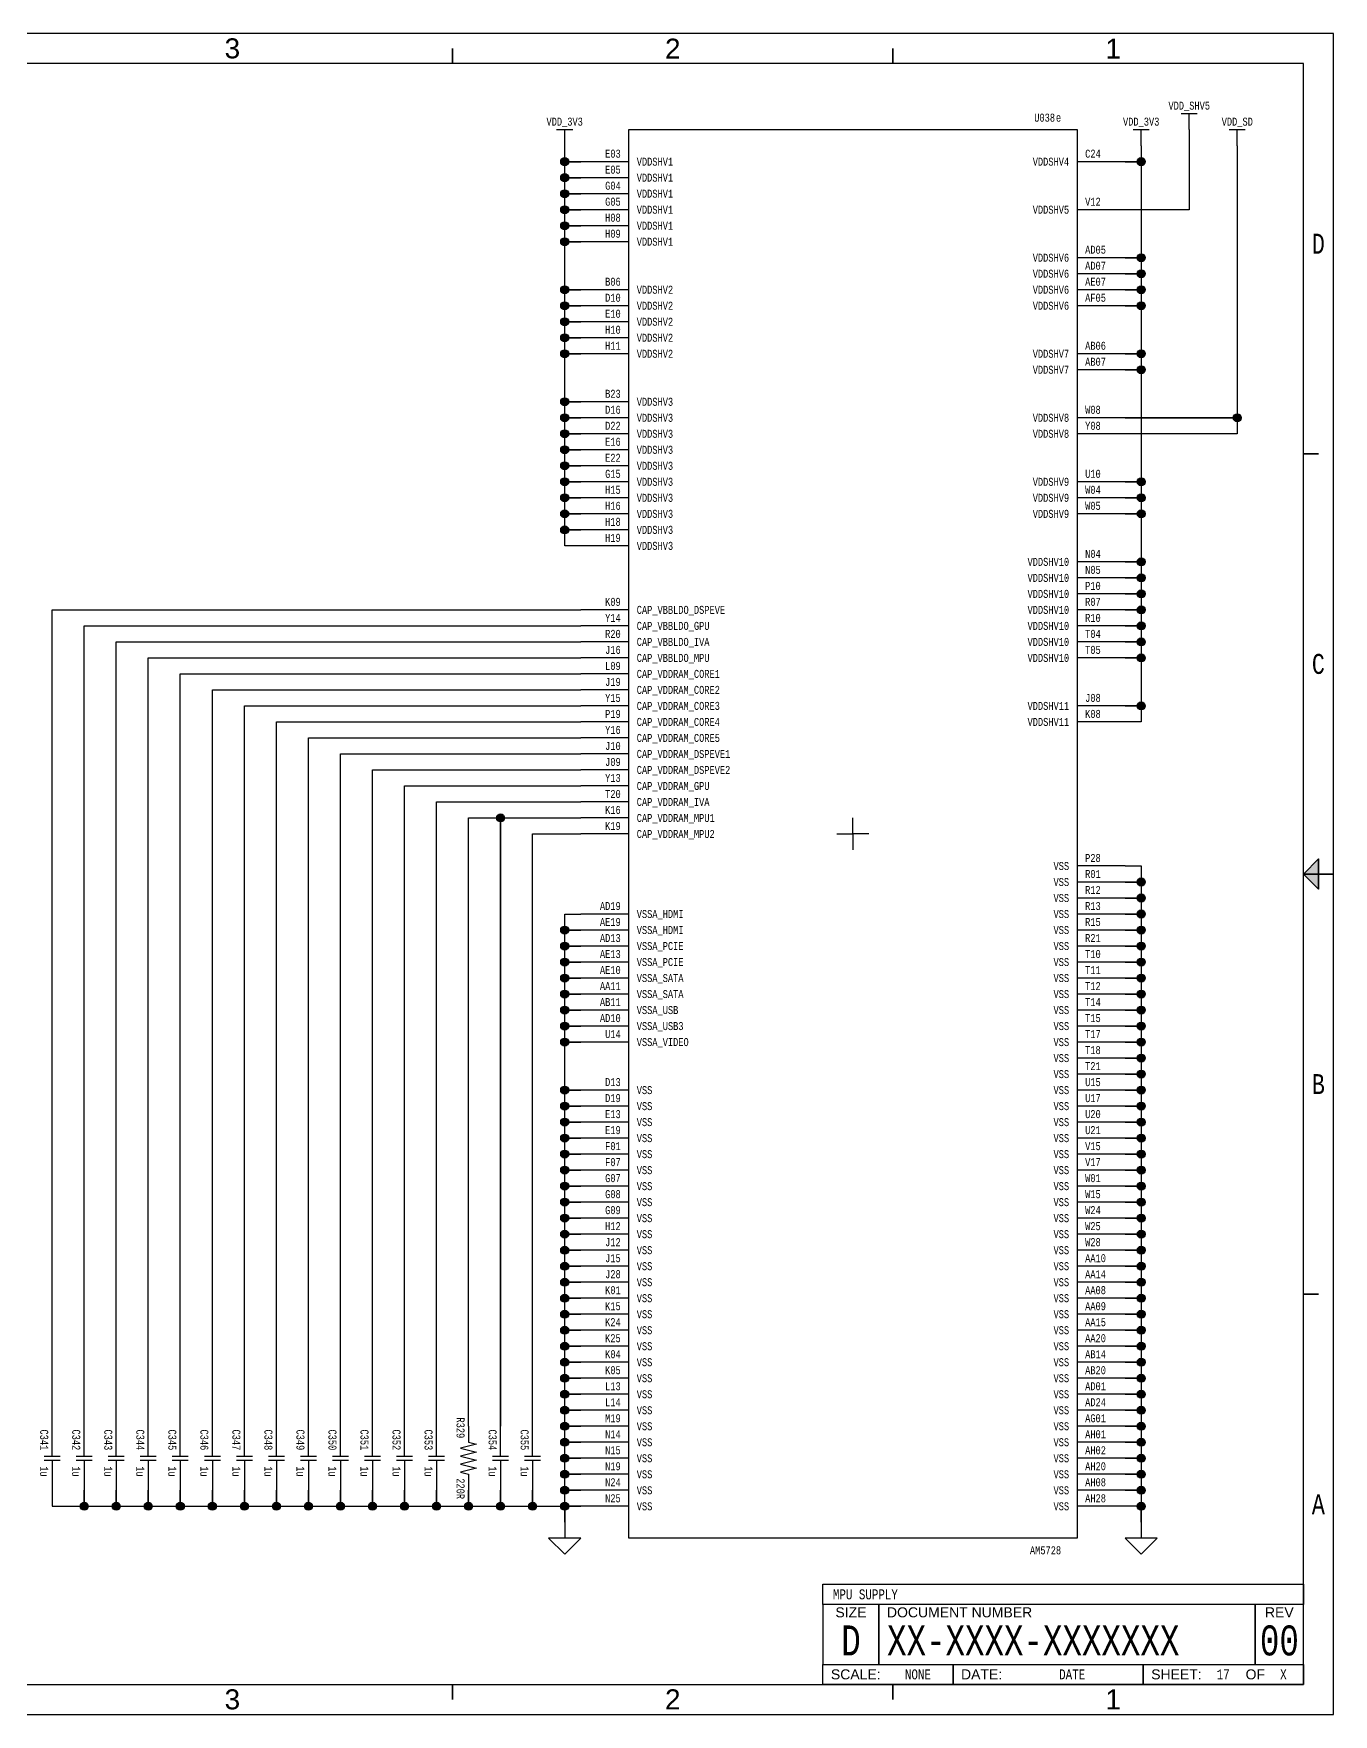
# Paper-space layout '17' of a CAD drawing. Header units: inches. Extents: x 0.2 to 16.8, y 0.2 to 10.8.
# Drawn here: x 8.63 to 16.75, y 0.25 to 10.75 of the extents above; entities that cross this region are included whole.
import ezdxf
from ezdxf.enums import TextEntityAlignment as Align

# ---------------------------------------------------------------- set-up
doc = ezdxf.new("R2010")
doc.units = ezdxf.units.IN
doc.header["$MEASUREMENT"] = 0
for name, color, linetype in [('BORDER', 13, 'Continuous'), ('COMPONENT', 14, 'Continuous'), ('SIGNAL', 84, 'Continuous'), ('TEXT', 252, 'Continuous')]:
    doc.layers.add(name, color=color, linetype=linetype)
doc.styles.add('Monotxt_75', font='monotxt.shx', dxfattribs={"width": 0.75})
doc.styles.get("Standard").update_dxf_attribs({"font": 'arial.ttf'})

# ---------------------------------------------------------------- blocks, each defined once
blk = doc.blocks.new('ANSI B Frame')
at = {"layer": 'BORDER', "lineweight": 35}
h = blk.add_hatch(color=256, dxfattribs=at)
h.dxf.hatch_style = 1
h.paths.add_polyline_path([(16.65625, 5.59375), (16.65625, 5.5), (16.5625, 5.5)])
h.paths.add_polyline_path([(16.5625, 5.5), (16.65625, 5.5), (16.65625, 5.40625)])
at = {"layer": 'BORDER'}
for points in [[(0.25, 0.25), (16.75, 0.25), (16.75, 10.75), (0.25, 10.75)], [(0.4375, 0.4375), (16.5625, 0.4375), (16.5625, 10.5625), (0.4375, 10.5625)], [(13.5625, 1.0625), (16.5625, 1.0625), (16.5625, 0.9375), (13.5625, 0.9375)], [(13.5625, 0.9375), (13.5625, 0.5625), (13.9125, 0.5625), (13.9125, 0.9375), (13.9125, 0.5625), (16.2625, 0.5625), (16.2625, 0.9375), (16.2625, 0.5625), (16.5625, 0.5625), (16.5625, 0.9375)], [(16.5625, 0.4375), (15.5625, 0.4375), (15.5625, 0.5625), (15.5625, 0.4375), (14.375, 0.4375), (14.375, 0.5625), (14.375, 0.4375), (13.5625, 0.4375), (13.5625, 0.5625), (16.5625, 0.5625)]]:
    blk.add_lwpolyline(points, close=True, dxfattribs=at)
at = {"layer": 'BORDER', "lineweight": 35}
for points in [[(11.25, 10.65625), (11.25, 10.5625)], [(14, 10.65625), (14, 10.5625)], [(16.65625, 8.125), (16.5625, 8.125)], [(16.5625, 5.5), (16.75, 5.5)], [(16.65625, 2.875), (16.5625, 2.875)], [(11.25, 0.34375), (11.25, 0.4375)], [(14, 0.34375), (14, 0.4375)]]:
    blk.add_lwpolyline(points, dxfattribs=at)
blk.add_lwpolyline([(16.5625, 5.5), (16.65625, 5.59375), (16.65625, 5.40625)], close=True, dxfattribs=at)
at = {"layer": 'BORDER', "style": 'Monotxt_75', "width": 0.75}
for s, p in [('D', (16.65625, 9.4375)), ('C', (16.65625, 6.8125)), ('B', (16.65625, 4.1875)), ('A', (16.65625, 1.5625))]:
    blk.add_text(s, height=0.125, dxfattribs=at).set_placement(p, align=Align.MIDDLE_CENTER)
at = {"layer": 'BORDER'}
for s, p in [('SIZE', (13.7375, 0.8875)), ('REV', (16.4125, 0.8875)), ('OF', (16.2625, 0.5))]:
    blk.add_text(s, height=0.0625, dxfattribs=at).set_placement(p, align=Align.MIDDLE_CENTER)
for s, p in [('DOCUMENT NUMBER', (13.9625, 0.8875)), ('SCALE:', (13.6125, 0.5)), ('DATE:', (14.425, 0.5)), ('SHEET:', (15.6125, 0.5))]:
    blk.add_text(s, height=0.0625, dxfattribs=at).set_placement(p, align=Align.MIDDLE_LEFT)
at = {"layer": 'BORDER', "flags": 8}
for tag, p in [('ZN6', (1.625, 10.65787)), ('ZN5', (4.375, 10.66009)), ('ZN4', (7.125, 10.65625)), ('ZN3', (9.875, 10.65796)), ('ZN2', (12.625, 10.65574)), ('ZN1', (15.375, 10.65574)), ('ZN6', (1.625, 0.34375)), ('ZN5', (4.375, 0.34375)), ('ZN4', (7.125, 0.34375)), ('ZN3', (9.875, 0.34375)), ('ZN2', (12.625, 0.34375)), ('ZN1', (15.375, 0.34375))]:
    blk.add_attdef(tag, text='', height=0.125, dxfattribs=at).set_placement(p, align=Align.MIDDLE_CENTER)
at = {"layer": 'TEXT', "style": 'Monotxt_75', "width": 0.75, "flags": 8}
for tag, height, p in [('DESRP', 0.0625, (13.625, 1)), ('DWG_NO', 0.1875, (13.9625, 0.7125))]:
    blk.add_attdef(tag, text='', height=height, dxfattribs=at).set_placement(p, align=Align.MIDDLE_LEFT)
for tag, height, p in [('SHTSZ', 0.1875, (13.7375, 0.7125)), ('REV', 0.1875, (16.4125, 0.7125)), ('SCALE', 0.0625, (14.15625, 0.5)), ('REVDATE', 0.0625, (15.11875, 0.5)), ('CURRSHT', 0.0625, (16.0625, 0.5)), ('LASTSHT', 0.0625, (16.4375, 0.5))]:
    blk.add_attdef(tag, text='', height=height, dxfattribs=at).set_placement(p, align=Align.MIDDLE_CENTER)
blk = doc.blocks.new('AM5728_E')
blk.add_lwpolyline([(-1.4, 4.4), (1.4, 4.4), (1.4, -4.4), (-1.4, -4.4)], close=True)
for points in [[(1.7, 4.2), (1.4, 4.2)], [(-1.4, 4.2), (-1.7, 4.2)], [(-1.4, 4.1), (-1.7, 4.1)], [(-1.4, 4), (-1.7, 4)], [(-1.4, 3.9), (-1.7, 3.9)], [(1.7, 3.9), (1.4, 3.9)], [(-1.4, 3.8), (-1.7, 3.8)], [(-1.4, 3.7), (-1.7, 3.7)], [(1.7, 3.6), (1.4, 3.6)], [(1.7, 3.5), (1.4, 3.5)], [(-1.4, 3.4), (-1.7, 3.4)], [(1.7, 3.4), (1.4, 3.4)], [(-1.4, 3.3), (-1.7, 3.3)], [(1.7, 3.3), (1.4, 3.3)], [(-1.4, 3.2), (-1.7, 3.2)], [(-1.4, 3.1), (-1.7, 3.1)], [(-1.4, 3), (-1.7, 3)], [(1.7, 3), (1.4, 3)], [(1.7, 2.9), (1.4, 2.9)], [(-1.4, 2.7), (-1.7, 2.7)], [(-1.4, 2.6), (-1.7, 2.6)], [(1.7, 2.6), (1.4, 2.6)], [(-1.4, 2.5), (-1.7, 2.5)], [(1.7, 2.5), (1.4, 2.5)], [(-1.4, 2.4), (-1.7, 2.4)], [(-1.4, 2.3), (-1.7, 2.3)], [(-1.4, 2.2), (-1.7, 2.2)], [(-1.4, 2.1), (-1.7, 2.1)], [(1.7, 2.2), (1.4, 2.2)], [(1.7, 2.1), (1.4, 2.1)], [(-1.4, 2), (-1.7, 2)], [(1.7, 2), (1.4, 2)], [(-1.4, 1.9), (-1.7, 1.9)], [(-1.4, 1.8), (-1.7, 1.8)], [(1.7, 1.7), (1.4, 1.7)], [(1.7, 1.6), (1.4, 1.6)], [(1.7, 1.5), (1.4, 1.5)], [(-1.4, 1.4), (-1.7, 1.4)], [(1.7, 1.4), (1.4, 1.4)], [(-1.4, 1.3), (-1.7, 1.3)], [(1.7, 1.3), (1.4, 1.3)], [(-1.4, 1.2), (-1.7, 1.2)], [(1.7, 1.2), (1.4, 1.2)], [(-1.4, 1.1), (-1.7, 1.1)], [(1.7, 1.1), (1.4, 1.1)], [(-1.4, 1), (-1.7, 1)], [(-1.4, 0.9), (-1.7, 0.9)], [(-1.4, 0.8), (-1.7, 0.8)], [(1.7, 0.8), (1.4, 0.8)], [(-1.4, 0.7), (-1.7, 0.7)], [(1.7, 0.7), (1.4, 0.7)], [(-1.4, 0.6), (-1.7, 0.6)], [(-1.4, 0.5), (-1.7, 0.5)], [(-1.4, 0.4), (-1.7, 0.4)], [(-1.4, 0.3), (-1.7, 0.3)], [(-1.4, 0.2), (-1.7, 0.2)], [(-1.4, 0.1), (-1.7, 0.1)], [(-1.4, 0), (-1.7, 0)], [(1.7, -0.2), (1.4, -0.2)], [(1.7, -0.3), (1.4, -0.3)], [(1.7, -0.4), (1.4, -0.4)], [(-1.4, -0.5), (-1.7, -0.5)], [(1.7, -0.5), (1.4, -0.5)], [(-1.4, -0.6), (-1.7, -0.6)], [(1.7, -0.6), (1.4, -0.6)], [(-1.4, -0.7), (-1.7, -0.7)], [(1.7, -0.7), (1.4, -0.7)], [(-1.4, -0.8), (-1.7, -0.8)], [(1.7, -0.8), (1.4, -0.8)], [(-1.4, -0.9), (-1.7, -0.9)], [(1.7, -0.9), (1.4, -0.9)], [(-1.4, -1), (-1.7, -1)], [(1.7, -1), (1.4, -1)], [(-1.4, -1.1), (-1.7, -1.1)], [(1.7, -1.1), (1.4, -1.1)], [(-1.4, -1.2), (-1.7, -1.2)], [(1.7, -1.2), (1.4, -1.2)], [(-1.4, -1.3), (-1.7, -1.3)], [(1.7, -1.3), (1.4, -1.3)], [(1.7, -1.4), (1.4, -1.4)], [(1.7, -1.5), (1.4, -1.5)], [(-1.4, -1.6), (-1.7, -1.6)], [(1.7, -1.6), (1.4, -1.6)], [(-1.4, -1.7), (-1.7, -1.7)], [(1.7, -1.7), (1.4, -1.7)], [(-1.4, -1.8), (-1.7, -1.8)], [(1.7, -1.8), (1.4, -1.8)], [(-1.4, -1.9), (-1.7, -1.9)], [(1.7, -1.9), (1.4, -1.9)], [(-1.4, -2), (-1.7, -2)], [(-1.4, -2.1), (-1.7, -2.1)], [(1.7, -2), (1.4, -2)], [(-1.4, -2.2), (-1.7, -2.2)], [(1.7, -2.1), (1.4, -2.1)], [(1.7, -2.2), (1.4, -2.2)], [(-1.4, -2.3), (-1.7, -2.3)], [(1.7, -2.3), (1.4, -2.3)], [(-1.4, -2.4), (-1.7, -2.4)], [(1.7, -2.4), (1.4, -2.4)], [(-1.4, -2.5), (-1.7, -2.5)], [(1.7, -2.5), (1.4, -2.5)], [(-1.4, -2.6), (-1.7, -2.6)], [(1.7, -2.6), (1.4, -2.6)], [(-1.4, -2.7), (-1.7, -2.7)], [(1.7, -2.7), (1.4, -2.7)], [(-1.4, -2.8), (-1.7, -2.8)], [(1.7, -2.8), (1.4, -2.8)], [(-1.4, -2.9), (-1.7, -2.9)], [(1.7, -2.9), (1.4, -2.9)], [(-1.4, -3), (-1.7, -3)], [(1.7, -3), (1.4, -3)], [(-1.4, -3.1), (-1.7, -3.1)], [(1.7, -3.1), (1.4, -3.1)], [(-1.4, -3.2), (-1.7, -3.2)], [(1.7, -3.2), (1.4, -3.2)], [(-1.4, -3.3), (-1.7, -3.3)], [(1.7, -3.3), (1.4, -3.3)], [(-1.4, -3.4), (-1.7, -3.4)], [(1.7, -3.4), (1.4, -3.4)], [(-1.4, -3.5), (-1.7, -3.5)], [(1.7, -3.5), (1.4, -3.5)], [(-1.4, -3.6), (-1.7, -3.6)], [(1.7, -3.6), (1.4, -3.6)], [(-1.4, -3.7), (-1.7, -3.7)], [(1.7, -3.7), (1.4, -3.7)], [(-1.4, -3.8), (-1.7, -3.8)], [(1.7, -3.8), (1.4, -3.8)], [(-1.4, -3.9), (-1.7, -3.9)], [(1.7, -3.9), (1.4, -3.9)], [(-1.4, -4), (-1.7, -4)], [(1.7, -4), (1.4, -4)], [(-1.4, -4.1), (-1.7, -4.1)], [(-1.4, -4.2), (-1.7, -4.2)], [(1.7, -4.1), (1.4, -4.1)], [(1.7, -4.2), (1.4, -4.2)]]:
    blk.add_lwpolyline(points)
at = {"color": 7}
for points in [[(-0.1, 0), (0, 0), (0, 0.1)], [(0.1, 0), (0, 0), (0, -0.1)]]:
    blk.add_lwpolyline(points, dxfattribs=at)
at = {"layer": 'TEXT', "style": 'Monotxt_75', "width": 0.75}
for s, p in [('e', (1.3, 4.45)), ('E03', (-1.45, 4.225)), ('E05', (-1.45, 4.125)), ('G04', (-1.45, 4.025)), ('G05', (-1.45, 3.925)), ('H08', (-1.45, 3.825)), ('H09', (-1.45, 3.725)), ('B06', (-1.45, 3.425)), ('D10', (-1.45, 3.325)), ('E10', (-1.45, 3.225)), ('H10', (-1.45, 3.125)), ('H11', (-1.45, 3.025)), ('B23', (-1.45, 2.725)), ('D16', (-1.45, 2.625)), ('D22', (-1.45, 2.525)), ('E16', (-1.45, 2.425)), ('E22', (-1.45, 2.325)), ('G15', (-1.45, 2.225)), ('H15', (-1.45, 2.125)), ('H16', (-1.45, 2.025)), ('H18', (-1.45, 1.925)), ('H19', (-1.45, 1.825)), ('K09', (-1.45, 1.425)), ('Y14', (-1.45, 1.325)), ('R20', (-1.45, 1.225)), ('J16', (-1.45, 1.125)), ('L09', (-1.45, 1.025)), ('J19', (-1.45, 0.925)), ('Y15', (-1.45, 0.825)), ('P19', (-1.45, 0.725)), ('Y16', (-1.45, 0.625)), ('J10', (-1.45, 0.525)), ('J09', (-1.45, 0.425)), ('Y13', (-1.45, 0.325)), ('T20', (-1.45, 0.225)), ('K16', (-1.45, 0.125)), ('K19', (-1.45, 0.025)), ('AD19', (-1.45, -0.475)), ('AE19', (-1.45, -0.575)), ('AD13', (-1.45, -0.675)), ('AE13', (-1.45, -0.775)), ('AE10', (-1.45, -0.875)), ('AA11', (-1.45, -0.975)), ('AB11', (-1.45, -1.075)), ('AD10', (-1.45, -1.175)), ('U14', (-1.45, -1.275)), ('D13', (-1.45, -1.575)), ('D19', (-1.45, -1.675)), ('E13', (-1.45, -1.775)), ('E19', (-1.45, -1.875)), ('F01', (-1.45, -1.975)), ('F07', (-1.45, -2.075)), ('G07', (-1.45, -2.175)), ('G08', (-1.45, -2.275)), ('G09', (-1.45, -2.375)), ('H12', (-1.45, -2.475)), ('J12', (-1.45, -2.575)), ('J15', (-1.45, -2.675)), ('J28', (-1.45, -2.775)), ('K01', (-1.45, -2.875)), ('K15', (-1.45, -2.975)), ('K24', (-1.45, -3.075)), ('K25', (-1.45, -3.175)), ('K04', (-1.45, -3.275)), ('K05', (-1.45, -3.375)), ('L13', (-1.45, -3.475)), ('L14', (-1.45, -3.575)), ('M19', (-1.45, -3.675)), ('N14', (-1.45, -3.775)), ('N15', (-1.45, -3.875)), ('N19', (-1.45, -3.975)), ('N24', (-1.45, -4.075)), ('N25', (-1.45, -4.175))]:
    blk.add_text(s, height=0.05, dxfattribs=at).set_placement(p, align=Align.RIGHT)
for s, p in [('VDDSHV1', (-1.35, 4.2)), ('VDDSHV1', (-1.35, 4.1)), ('VDDSHV1', (-1.35, 4)), ('VDDSHV1', (-1.35, 3.9)), ('VDDSHV1', (-1.35, 3.8)), ('VDDSHV1', (-1.35, 3.7)), ('VDDSHV2', (-1.35, 3.4)), ('VDDSHV2', (-1.35, 3.3)), ('VDDSHV2', (-1.35, 3.2)), ('VDDSHV2', (-1.35, 3.1)), ('VDDSHV2', (-1.35, 3)), ('VDDSHV3', (-1.35, 2.7)), ('VDDSHV3', (-1.35, 2.6)), ('VDDSHV3', (-1.35, 2.5)), ('VDDSHV3', (-1.35, 2.4)), ('VDDSHV3', (-1.35, 2.3)), ('VDDSHV3', (-1.35, 2.2)), ('VDDSHV3', (-1.35, 2.1)), ('VDDSHV3', (-1.35, 2)), ('VDDSHV3', (-1.35, 1.9)), ('VDDSHV3', (-1.35, 1.8)), ('CAP_VBBLDO_DSPEVE', (-1.35, 1.4)), ('CAP_VBBLDO_GPU', (-1.35, 1.3)), ('CAP_VBBLDO_IVA', (-1.35, 1.2)), ('CAP_VBBLDO_MPU', (-1.35, 1.1)), ('CAP_VDDRAM_CORE1', (-1.35, 1)), ('CAP_VDDRAM_CORE2', (-1.35, 0.9)), ('CAP_VDDRAM_CORE3', (-1.35, 0.8)), ('CAP_VDDRAM_CORE4', (-1.35, 0.7)), ('CAP_VDDRAM_CORE5', (-1.35, 0.6)), ('CAP_VDDRAM_DSPEVE1', (-1.35, 0.5)), ('CAP_VDDRAM_DSPEVE2', (-1.35, 0.4)), ('CAP_VDDRAM_GPU', (-1.35, 0.3)), ('CAP_VDDRAM_IVA', (-1.35, 0.2)), ('CAP_VDDRAM_MPU1', (-1.35, 0.1)), ('CAP_VDDRAM_MPU2', (-1.35, 0)), ('VSSA_HDMI', (-1.35, -0.5)), ('VSSA_HDMI', (-1.35, -0.6)), ('VSSA_PCIE', (-1.35, -0.7)), ('VSSA_PCIE', (-1.35, -0.8)), ('VSSA_SATA', (-1.35, -0.9)), ('VSSA_SATA', (-1.35, -1)), ('VSSA_USB', (-1.35, -1.1)), ('VSSA_USB3', (-1.35, -1.2)), ('VSSA_VIDEO', (-1.35, -1.3)), ('VSS', (-1.35, -1.6)), ('VSS', (-1.35, -1.7)), ('VSS', (-1.35, -1.8)), ('VSS', (-1.35, -1.9)), ('VSS', (-1.35, -2)), ('VSS', (-1.35, -2.1)), ('VSS', (-1.35, -2.2)), ('VSS', (-1.35, -2.3)), ('VSS', (-1.35, -2.4)), ('VSS', (-1.35, -2.5)), ('VSS', (-1.35, -2.6)), ('VSS', (-1.35, -2.7)), ('VSS', (-1.35, -2.8)), ('VSS', (-1.35, -2.9)), ('VSS', (-1.35, -3)), ('VSS', (-1.35, -3.1)), ('VSS', (-1.35, -3.2)), ('VSS', (-1.35, -3.3)), ('VSS', (-1.35, -3.4)), ('VSS', (-1.35, -3.5)), ('VSS', (-1.35, -3.6)), ('VSS', (-1.35, -3.7)), ('VSS', (-1.35, -3.8)), ('VSS', (-1.35, -3.9)), ('VSS', (-1.35, -4)), ('VSS', (-1.35, -4.1)), ('VSS', (-1.35, -4.2))]:
    blk.add_text(s, height=0.05, dxfattribs=at).set_placement(p, align=Align.MIDDLE_LEFT)
for s, p in [('VDDSHV4', (1.35, 4.2)), ('VDDSHV5', (1.35, 3.9)), ('VDDSHV6', (1.35, 3.6)), ('VDDSHV6', (1.35, 3.5)), ('VDDSHV6', (1.35, 3.4)), ('VDDSHV6', (1.35, 3.3)), ('VDDSHV7', (1.35, 3)), ('VDDSHV7', (1.35, 2.9)), ('VDDSHV8', (1.35, 2.6)), ('VDDSHV8', (1.35, 2.5)), ('VDDSHV9', (1.35, 2.2)), ('VDDSHV9', (1.35, 2.1)), ('VDDSHV9', (1.35, 2)), ('VDDSHV10', (1.35, 1.7)), ('VDDSHV10', (1.35, 1.6)), ('VDDSHV10', (1.35, 1.5)), ('VDDSHV10', (1.35, 1.4)), ('VDDSHV10', (1.35, 1.3)), ('VDDSHV10', (1.35, 1.2)), ('VDDSHV10', (1.35, 1.1)), ('VDDSHV11', (1.35, 0.8)), ('VDDSHV11', (1.35, 0.7)), ('VSS', (1.35, -0.2)), ('VSS', (1.35, -0.3)), ('VSS', (1.35, -0.4)), ('VSS', (1.35, -0.5)), ('VSS', (1.35, -0.6)), ('VSS', (1.35, -0.7)), ('VSS', (1.35, -0.8)), ('VSS', (1.35, -0.9)), ('VSS', (1.35, -1)), ('VSS', (1.35, -1.1)), ('VSS', (1.35, -1.2)), ('VSS', (1.35, -1.3)), ('VSS', (1.35, -1.4)), ('VSS', (1.35, -1.5)), ('VSS', (1.35, -1.6)), ('VSS', (1.35, -1.7)), ('VSS', (1.35, -1.8)), ('VSS', (1.35, -1.9)), ('VSS', (1.35, -2)), ('VSS', (1.35, -2.1)), ('VSS', (1.35, -2.2)), ('VSS', (1.35, -2.3)), ('VSS', (1.35, -2.4)), ('VSS', (1.35, -2.5)), ('VSS', (1.35, -2.6)), ('VSS', (1.35, -2.7)), ('VSS', (1.35, -2.8)), ('VSS', (1.35, -2.9)), ('VSS', (1.35, -3)), ('VSS', (1.35, -3.1)), ('VSS', (1.35, -3.2)), ('VSS', (1.35, -3.3)), ('VSS', (1.35, -3.4)), ('VSS', (1.35, -3.5)), ('VSS', (1.35, -3.6)), ('VSS', (1.35, -3.7)), ('VSS', (1.35, -3.8)), ('VSS', (1.35, -3.9)), ('VSS', (1.35, -4)), ('VSS', (1.35, -4.1)), ('VSS', (1.35, -4.2))]:
    blk.add_text(s, height=0.05, dxfattribs=at).set_placement(p, align=Align.MIDDLE_RIGHT)
for s, p in [('C24', (1.45, 4.225)), ('V12', (1.45, 3.925)), ('AD05', (1.45, 3.625)), ('AD07', (1.45, 3.525)), ('AE07', (1.45, 3.425)), ('AF05', (1.45, 3.325)), ('AB06', (1.45, 3.025)), ('AB07', (1.45, 2.925)), ('W08', (1.45, 2.625)), ('Y08', (1.45, 2.525)), ('U10', (1.45, 2.225)), ('W04', (1.45, 2.125)), ('W05', (1.45, 2.025)), ('N04', (1.45, 1.725)), ('N05', (1.45, 1.625)), ('P10', (1.45, 1.525)), ('R07', (1.45, 1.425)), ('R10', (1.45, 1.325)), ('T04', (1.45, 1.225)), ('T05', (1.45, 1.125)), ('J08', (1.45, 0.825)), ('K08', (1.45, 0.725)), ('P28', (1.45, -0.175)), ('R01', (1.45, -0.275)), ('R12', (1.45, -0.375)), ('R13', (1.45, -0.475)), ('R15', (1.45, -0.575)), ('R21', (1.45, -0.675)), ('T10', (1.45, -0.775)), ('T11', (1.45, -0.875)), ('T12', (1.45, -0.975)), ('T14', (1.45, -1.075)), ('T15', (1.45, -1.175)), ('T17', (1.45, -1.275)), ('T18', (1.45, -1.375)), ('T21', (1.45, -1.475)), ('U15', (1.45, -1.575)), ('U17', (1.45, -1.675)), ('U20', (1.45, -1.775)), ('U21', (1.45, -1.875)), ('V15', (1.45, -1.975)), ('V17', (1.45, -2.075)), ('W01', (1.45, -2.175)), ('W15', (1.45, -2.275)), ('W24', (1.45, -2.375)), ('W25', (1.45, -2.475)), ('W28', (1.45, -2.575)), ('AA10', (1.45, -2.675)), ('AA14', (1.45, -2.775)), ('AA08', (1.45, -2.875)), ('AA09', (1.45, -2.975)), ('AA15', (1.45, -3.075)), ('AA20', (1.45, -3.175)), ('AB14', (1.45, -3.275)), ('AB20', (1.45, -3.375)), ('AD01', (1.45, -3.475)), ('AD24', (1.45, -3.575)), ('AG01', (1.45, -3.675)), ('AH01', (1.45, -3.775)), ('AH02', (1.45, -3.875)), ('AH20', (1.45, -3.975)), ('AH08', (1.45, -4.075)), ('AH28', (1.45, -4.175))]:
    blk.add_text(s, height=0.05, dxfattribs=at).set_placement(p)
blk.add_text('AM5728', height=0.05, dxfattribs=at).set_placement((1.3, -4.45), align=Align.TOP_RIGHT)
at = {"layer": 'TEXT', "style": 'Monotxt_75', "width": 0.75, "flags": 8}
blk.add_attdef('REFNO', text='', height=0.05, dxfattribs=at).set_placement((1.262, 4.45), align=Align.RIGHT)
blk = doc.blocks.new('SUPPLY_BUS')
for points in [[(0, 0), (0.05, 0)], [(0.05, 0.025), (0.05, -0.025)]]:
    blk.add_lwpolyline(points)
blk = doc.blocks.new('CONNECT')
blk.add_hatch(color=256).paths.add_polyline_path([(0.0125, 0, 1), (-0.0125, 0, 1)])
blk.add_circle((0, 0), 0.0125)
blk = doc.blocks.new('CAP')
for points in [[(0, 0.0125), (0, 0.2)], [(-0.05, 0.0125), (0.05, 0.0125)], [(-0.05, -0.0125), (0.05, -0.0125)], [(0, -0.0125), (0, -0.2)]]:
    blk.add_lwpolyline(points)
at = {"layer": 'TEXT', "style": 'Monotxt_75', "width": 0.75, "flags": 8}
blk.add_attdef('REFID', text='', height=0.05, rotation=270, dxfattribs=at).set_placement((-0.025, 0.05), align=Align.TOP_RIGHT)
blk.add_attdef('VALUE', text='', height=0.05, rotation=270, dxfattribs=at).set_placement((-0.025, -0.05), align=Align.TOP_LEFT)
blk = doc.blocks.new('RES')
blk.add_lwpolyline([(-0.2, 0), (-0.1, 0), (-0.0875, 0.05), (-0.0625, -0.05), (-0.0375, 0.05), (-0.0125, -0.05), (0.0125, 0.05), (0.0375, -0.05), (0.0625, 0.05), (0.0875, -0.05), (0.1, 0), (0.2, 0)])
at = {"layer": 'TEXT', "style": 'Monotxt_75', "width": 0.75, "flags": 8}
blk.add_attdef('REFID', text='', height=0.05, dxfattribs=at).set_placement((-0.125, -0.025), align=Align.TOP_RIGHT)
blk.add_attdef('VALUE', text='', height=0.05, dxfattribs=at).set_placement((0.125, -0.025), align=Align.TOP_LEFT)
blk = doc.blocks.new('FLOAT_GND')
blk.add_lwpolyline([(0, 0), (0, -0.05)])
blk.add_lwpolyline([(-0.05, -0.05), (0.05, -0.05), (0, -0.1)], close=True)

psp = doc.layouts.new('17')

# ---------------------------------------------------------------- linework, layer by layer
at = {"layer": 'SIGNAL'}
for points in [[(15.85, 10.15), (15.85, 9.65), (15.45, 9.65)], [(12.05, 7.55), (11.95, 7.55), (11.95, 7.65), (12.05, 7.65), (11.975, 7.65), (11.95, 7.675), (11.95, 7.75), (12.05, 7.75), (11.975, 7.75), (11.95, 7.775), (11.95, 7.85), (12.05, 7.85), (11.975, 7.85), (11.95, 7.875), (11.95, 7.95), (12.05, 7.95), (11.975, 7.95), (11.95, 7.975), (11.95, 8.05), (12.05, 8.05), (11.975, 8.05), (11.95, 8.075), (11.95, 8.15), (12.05, 8.15), (11.975, 8.15), (11.95, 8.175), (11.95, 8.25), (12.05, 8.25), (11.975, 8.25), (11.95, 8.275), (11.95, 8.35), (12.05, 8.35), (11.975, 8.35), (11.95, 8.375), (11.95, 8.45), (12.05, 8.45), (11.975, 8.45), (11.95, 8.475), (11.95, 8.75), (12.05, 8.75), (11.975, 8.75), (11.95, 8.775), (11.95, 8.85), (12.05, 8.85), (11.975, 8.85), (11.95, 8.875), (11.95, 8.95), (12.05, 8.95), (11.975, 8.95), (11.95, 8.975), (11.95, 9.05), (12.05, 9.05), (11.975, 9.05), (11.95, 9.075), (11.95, 9.15), (12.05, 9.15), (11.975, 9.15), (11.95, 9.175), (11.95, 9.45), (12.05, 9.45), (11.975, 9.45), (11.95, 9.475), (11.95, 9.55), (12.05, 9.55), (11.975, 9.55), (11.95, 9.575), (11.95, 9.65), (12.05, 9.65), (11.975, 9.65), (11.95, 9.675), (11.95, 9.75), (12.05, 9.75), (11.975, 9.75), (11.95, 9.775), (11.95, 9.85), (12.05, 9.85), (11.975, 9.85), (11.95, 9.875), (11.95, 9.95), (12.05, 9.95), (11.975, 9.95), (11.95, 9.975), (11.95, 10.05)], [(16.15, 10.05), (16.15, 8.375), (16.125, 8.35), (15.45, 8.35), (16.15, 8.35), (16.15, 8.25), (15.45, 8.25)], [(15.55, 10.05), (15.55, 9.975), (15.525, 9.95), (15.45, 9.95), (15.55, 9.95), (15.55, 9.375), (15.525, 9.35), (15.45, 9.35), (15.55, 9.35), (15.55, 9.275), (15.525, 9.25), (15.45, 9.25), (15.55, 9.25), (15.55, 9.175), (15.525, 9.15), (15.45, 9.15), (15.55, 9.15), (15.55, 9.075), (15.525, 9.05), (15.45, 9.05), (15.55, 9.05), (15.55, 8.775), (15.525, 8.75), (15.45, 8.75), (15.55, 8.75), (15.55, 8.675), (15.525, 8.65), (15.45, 8.65), (15.55, 8.65), (15.55, 7.975), (15.525, 7.95), (15.45, 7.95), (15.55, 7.95), (15.55, 7.875), (15.525, 7.85), (15.45, 7.85), (15.55, 7.85), (15.55, 7.775), (15.525, 7.75), (15.45, 7.75), (15.55, 7.75), (15.55, 7.475), (15.525, 7.45), (15.45, 7.45), (15.55, 7.45), (15.55, 7.375), (15.525, 7.35), (15.45, 7.35), (15.55, 7.35), (15.55, 7.275), (15.525, 7.25), (15.45, 7.25), (15.55, 7.25), (15.55, 7.175), (15.525, 7.15), (15.45, 7.15), (15.55, 7.15), (15.55, 7.075), (15.525, 7.05), (15.45, 7.05), (15.55, 7.05), (15.55, 6.975), (15.525, 6.95), (15.45, 6.95), (15.55, 6.95), (15.55, 6.875), (15.525, 6.85), (15.45, 6.85), (15.55, 6.85), (15.55, 6.575), (15.525, 6.55), (15.45, 6.55), (15.55, 6.55), (15.55, 6.45), (15.45, 6.45)], [(8.75, 2.05), (8.75, 7.15), (12.05, 7.15)], [(8.95, 2.05), (8.95, 7.05), (12.05, 7.05)], [(9.15, 2.05), (9.15, 6.95), (12.05, 6.95)], [(9.35, 2.05), (9.35, 6.85), (12.05, 6.85)], [(9.55, 2.05), (9.55, 6.75), (12.05, 6.75)], [(9.75, 2.05), (9.75, 6.65), (12.05, 6.65)], [(9.95, 2.05), (9.95, 6.55), (12.05, 6.55)], [(10.15, 2.05), (10.15, 6.45), (12.05, 6.45)], [(10.35, 2.05), (10.35, 6.35), (12.05, 6.35)], [(10.55, 2.05), (10.55, 6.25), (12.05, 6.25)], [(10.75, 2.05), (10.75, 6.15), (12.05, 6.15)], [(10.95, 2.05), (10.95, 6.05), (12.05, 6.05)], [(11.15, 2.05), (11.15, 5.95), (12.05, 5.95)], [(11.35, 2.05), (11.35, 5.85), (11.55, 5.85), (11.55, 2.05), (11.55, 5.825), (11.575, 5.85), (12.05, 5.85)], [(11.75, 2.05), (11.75, 5.75), (12.05, 5.75)], [(15.45, 5.55), (15.55, 5.55), (15.55, 5.45), (15.45, 5.45), (15.525, 5.45), (15.55, 5.425), (15.55, 5.35), (15.45, 5.35), (15.525, 5.35), (15.55, 5.325), (15.55, 5.25), (15.45, 5.25), (15.525, 5.25), (15.55, 5.225), (15.55, 5.15), (15.45, 5.15), (15.525, 5.15), (15.55, 5.125), (15.55, 5.05), (15.45, 5.05), (15.525, 5.05), (15.55, 5.025), (15.55, 4.95), (15.45, 4.95), (15.525, 4.95), (15.55, 4.925), (15.55, 4.85), (15.45, 4.85), (15.525, 4.85), (15.55, 4.825), (15.55, 4.75), (15.45, 4.75), (15.525, 4.75), (15.55, 4.725), (15.55, 4.65), (15.45, 4.65), (15.525, 4.65), (15.55, 4.625), (15.55, 4.55), (15.45, 4.55), (15.525, 4.55), (15.55, 4.525), (15.55, 4.45), (15.45, 4.45), (15.525, 4.45), (15.55, 4.425), (15.55, 4.35), (15.45, 4.35), (15.525, 4.35), (15.55, 4.325), (15.55, 4.25), (15.45, 4.25), (15.525, 4.25), (15.55, 4.225), (15.55, 4.15), (15.45, 4.15), (15.525, 4.15), (15.55, 4.125), (15.55, 4.05), (15.45, 4.05), (15.525, 4.05), (15.55, 4.025), (15.55, 3.95), (15.45, 3.95), (15.525, 3.95), (15.55, 3.925), (15.55, 3.85), (15.45, 3.85), (15.525, 3.85), (15.55, 3.825), (15.55, 3.75), (15.45, 3.75), (15.525, 3.75), (15.55, 3.725), (15.55, 3.65), (15.45, 3.65), (15.525, 3.65), (15.55, 3.625), (15.55, 3.55), (15.45, 3.55), (15.525, 3.55), (15.55, 3.525), (15.55, 3.45), (15.45, 3.45), (15.525, 3.45), (15.55, 3.425), (15.55, 3.35), (15.45, 3.35), (15.525, 3.35), (15.55, 3.325), (15.55, 3.25), (15.45, 3.25), (15.525, 3.25), (15.55, 3.225), (15.55, 3.15), (15.45, 3.15), (15.525, 3.15), (15.55, 3.125), (15.55, 3.05), (15.45, 3.05), (15.525, 3.05), (15.55, 3.025), (15.55, 2.95), (15.45, 2.95), (15.525, 2.95), (15.55, 2.925), (15.55, 2.85), (15.45, 2.85), (15.525, 2.85), (15.55, 2.825), (15.55, 2.75), (15.45, 2.75), (15.525, 2.75), (15.55, 2.725), (15.55, 2.65), (15.45, 2.65), (15.525, 2.65), (15.55, 2.625), (15.55, 2.55), (15.45, 2.55), (15.525, 2.55), (15.55, 2.525), (15.55, 2.45), (15.45, 2.45), (15.525, 2.45), (15.55, 2.425), (15.55, 2.35), (15.45, 2.35), (15.525, 2.35), (15.55, 2.325), (15.55, 2.25), (15.45, 2.25), (15.525, 2.25), (15.55, 2.225), (15.55, 2.15), (15.45, 2.15), (15.525, 2.15), (15.55, 2.125), (15.55, 2.05), (15.45, 2.05), (15.525, 2.05), (15.55, 2.025), (15.55, 1.95), (15.45, 1.95), (15.525, 1.95), (15.55, 1.925), (15.55, 1.85), (15.45, 1.85), (15.525, 1.85), (15.55, 1.825), (15.55, 1.75), (15.45, 1.75), (15.525, 1.75), (15.55, 1.725), (15.55, 1.65), (15.45, 1.65), (15.525, 1.65), (15.55, 1.625), (15.55, 1.45), (15.55, 1.55), (15.45, 1.55)], [(8.75, 1.65), (8.75, 1.55), (8.95, 1.55), (8.95, 1.65), (8.95, 1.575), (8.975, 1.55), (9.15, 1.55), (9.15, 1.65), (9.15, 1.575), (9.175, 1.55), (9.35, 1.55), (9.35, 1.65), (9.35, 1.575), (9.375, 1.55), (9.55, 1.55), (9.55, 1.65), (9.55, 1.575), (9.575, 1.55), (9.75, 1.55), (9.75, 1.65), (9.75, 1.575), (9.775, 1.55), (9.95, 1.55), (9.95, 1.65), (9.95, 1.575), (9.975, 1.55), (10.15, 1.55), (10.15, 1.65), (10.15, 1.575), (10.175, 1.55), (10.35, 1.55), (10.35, 1.65), (10.35, 1.575), (10.375, 1.55), (10.55, 1.55), (10.55, 1.65), (10.55, 1.575), (10.575, 1.55), (10.75, 1.55), (10.75, 1.65), (10.75, 1.575), (10.775, 1.55), (10.95, 1.55), (10.95, 1.65), (10.95, 1.575), (10.975, 1.55), (11.15, 1.55), (11.15, 1.65), (11.15, 1.575), (11.175, 1.55), (11.35, 1.55), (11.35, 1.65), (11.35, 1.575), (11.375, 1.55), (11.55, 1.55), (11.55, 1.65), (11.55, 1.575), (11.575, 1.55), (11.75, 1.55), (11.75, 1.65), (11.75, 1.575), (11.775, 1.55), (12.05, 1.55), (11.95, 1.55), (11.95, 1.45), (11.95, 1.65), (12.05, 1.65), (11.975, 1.65), (11.95, 1.675), (11.95, 1.75), (12.05, 1.75), (11.975, 1.75), (11.95, 1.775), (11.95, 1.85), (12.05, 1.85), (11.975, 1.85), (11.95, 1.875), (11.95, 1.95), (12.05, 1.95), (11.975, 1.95), (11.95, 1.975), (11.95, 2.05), (12.05, 2.05), (11.975, 2.05), (11.95, 2.075), (11.95, 2.15), (12.05, 2.15), (11.975, 2.15), (11.95, 2.175), (11.95, 2.25), (12.05, 2.25), (11.975, 2.25), (11.95, 2.275), (11.95, 2.35), (12.05, 2.35), (11.975, 2.35), (11.95, 2.375), (11.95, 2.45), (12.05, 2.45), (11.975, 2.45), (11.95, 2.475), (11.95, 2.55), (12.05, 2.55), (11.975, 2.55), (11.95, 2.575), (11.95, 2.65), (12.05, 2.65), (11.975, 2.65), (11.95, 2.675), (11.95, 2.75), (12.05, 2.75), (11.975, 2.75), (11.95, 2.775), (11.95, 2.85), (12.05, 2.85), (11.975, 2.85), (11.95, 2.875), (11.95, 2.95), (12.05, 2.95), (11.975, 2.95), (11.95, 2.975), (11.95, 3.05), (12.05, 3.05), (11.975, 3.05), (11.95, 3.075), (11.95, 3.15), (12.05, 3.15), (11.975, 3.15), (11.95, 3.175), (11.95, 3.25), (12.05, 3.25), (11.975, 3.25), (11.95, 3.275), (11.95, 3.35), (12.05, 3.35), (11.975, 3.35), (11.95, 3.375), (11.95, 3.45), (12.05, 3.45), (11.975, 3.45), (11.95, 3.475), (11.95, 3.55), (12.05, 3.55), (11.975, 3.55), (11.95, 3.575), (11.95, 3.65), (12.05, 3.65), (11.975, 3.65), (11.95, 3.675), (11.95, 3.75), (12.05, 3.75), (11.975, 3.75), (11.95, 3.775), (11.95, 3.85), (12.05, 3.85), (11.975, 3.85), (11.95, 3.875), (11.95, 3.95), (12.05, 3.95), (11.975, 3.95), (11.95, 3.975), (11.95, 4.05), (12.05, 4.05), (11.975, 4.05), (11.95, 4.075), (11.95, 4.15), (12.05, 4.15), (11.975, 4.15), (11.95, 4.175), (11.95, 4.45), (12.05, 4.45), (11.975, 4.45), (11.95, 4.475), (11.95, 4.55), (12.05, 4.55), (11.975, 4.55), (11.95, 4.575), (11.95, 4.65), (12.05, 4.65), (11.975, 4.65), (11.95, 4.675), (11.95, 4.75), (12.05, 4.75), (11.975, 4.75), (11.95, 4.775), (11.95, 4.85), (12.05, 4.85), (11.975, 4.85), (11.95, 4.875), (11.95, 4.95), (12.05, 4.95), (11.975, 4.95), (11.95, 4.975), (11.95, 5.05), (12.05, 5.05), (11.975, 5.05), (11.95, 5.075), (11.95, 5.15), (12.05, 5.15), (11.95, 5.15), (11.95, 5.25), (12.05, 5.25)]]:
    psp.add_lwpolyline(points, dxfattribs=at)

# ---------------------------------------------------------------- block references
ref = psp.add_blockref('ANSI B Frame', (0, 0))
ref.add_attrib('SHTSZ', 'D', dxfattribs={"layer": 'TEXT', "height": 0.188, "style": 'Monotxt_75', "width": 0.75}).set_placement((13.738, 0.712), align=Align.MIDDLE_CENTER)
ref.add_attrib('DWG_NO', 'XX-XXXX-XXXXXXX', dxfattribs={"layer": 'TEXT', "height": 0.1875, "style": 'Monotxt_75', "width": 0.75}).set_placement((13.963, 0.712), align=Align.MIDDLE_LEFT)
ref.add_attrib('REV', '00', dxfattribs={"layer": 'TEXT', "height": 0.1875, "style": 'Monotxt_75', "width": 0.75}).set_placement((16.413, 0.712), align=Align.MIDDLE_CENTER)
ref.add_attrib('SCALE', 'NONE', dxfattribs={"layer": 'TEXT', "height": 0.0625, "style": 'Monotxt_75', "width": 0.75}).set_placement((14.156, 0.5), align=Align.MIDDLE_CENTER)
ref.add_attrib('REVDATE', 'DATE', dxfattribs={"layer": 'TEXT', "height": 0.0625, "style": 'Monotxt_75', "width": 0.75}).set_placement((15.119, 0.5), align=Align.MIDDLE_CENTER)
ref.add_attrib('CURRSHT', '17', dxfattribs={"layer": 'TEXT', "height": 0.0625, "style": 'Monotxt_75', "width": 0.75}).set_placement((16.062, 0.5), align=Align.MIDDLE_CENTER)
ref.add_attrib('LASTSHT', 'X', dxfattribs={"layer": 'TEXT', "height": 0.0625, "style": 'Monotxt_75', "width": 0.75}).set_placement((16.438, 0.5), align=Align.MIDDLE_CENTER)
ref.add_attrib('DESRP', 'MPU SUPPLY', dxfattribs={"layer": 'TEXT', "height": 0.0625, "style": 'Monotxt_75', "width": 0.75}).set_placement((13.625, 1), align=Align.MIDDLE_LEFT)
ref.add_attrib('ZN1', '1', dxfattribs={"layer": 'BORDER', "height": 0.125}).set_placement((15.375, 0.344), align=Align.MIDDLE_CENTER)
ref.add_attrib('ZN1', '1', dxfattribs={"layer": 'BORDER', "height": 0.125}).set_placement((15.375, 10.656), align=Align.MIDDLE_CENTER)
ref.add_attrib('ZN2', '2', dxfattribs={"layer": 'BORDER', "height": 0.125}).set_placement((12.625, 0.344), align=Align.MIDDLE_CENTER)
ref.add_attrib('ZN2', '2', dxfattribs={"layer": 'BORDER', "height": 0.125}).set_placement((12.625, 10.656), align=Align.MIDDLE_CENTER)
ref.add_attrib('ZN3', '3', dxfattribs={"layer": 'BORDER', "height": 0.125}).set_placement((9.875, 0.344), align=Align.MIDDLE_CENTER)
ref.add_attrib('ZN3', '3', dxfattribs={"layer": 'BORDER', "height": 0.125}).set_placement((9.875, 10.658), align=Align.MIDDLE_CENTER)
at = {"layer": 'COMPONENT'}
psp.add_blockref('AM5728_E', (13.75, 5.75), dxfattribs=at).add_auto_attribs({'REFNO': 'U038'})
at = {"layer": 'COMPONENT', "xscale": 2, "yscale": 2, "zscale": 2, "rotation": 90}
for p in [(15.85, 10.15), (11.95, 10.05), (15.55, 10.05), (16.15, 10.05)]:
    psp.add_blockref('SUPPLY_BUS', p, dxfattribs=at)
at = {"layer": 'COMPONENT', "rotation": 270}
psp.add_blockref('RES', (11.35, 1.85), dxfattribs=at).add_auto_attribs({'REFID': 'R329', 'VALUE': '220R'})
at = {"layer": 'COMPONENT'}
ref = psp.add_blockref('CAP', (8.75, 1.85), dxfattribs=at)
ref.add_attrib('REFID', 'C341', dxfattribs={"layer": 'TEXT', "height": 0.05, "rotation": 270, "style": 'Monotxt_75', "width": 0.75}).set_placement((8.725, 1.9), align=Align.TOP_RIGHT)
ref.add_attrib('VALUE', '1u', dxfattribs={"layer": 'TEXT', "height": 0.05, "rotation": 270, "style": 'Monotxt_75', "width": 0.75}).set_placement((8.725, 1.8), align=Align.TOP_LEFT)
ref = psp.add_blockref('CAP', (8.95, 1.85), dxfattribs=at)
ref.add_attrib('REFID', 'C342', dxfattribs={"layer": 'TEXT', "height": 0.05, "rotation": 270, "style": 'Monotxt_75', "width": 0.75}).set_placement((8.925, 1.9), align=Align.TOP_RIGHT)
ref.add_attrib('VALUE', '1u', dxfattribs={"layer": 'TEXT', "height": 0.05, "rotation": 270, "style": 'Monotxt_75', "width": 0.75}).set_placement((8.925, 1.8), align=Align.TOP_LEFT)
ref = psp.add_blockref('CAP', (9.15, 1.85), dxfattribs=at)
ref.add_attrib('REFID', 'C343', dxfattribs={"layer": 'TEXT', "height": 0.05, "rotation": 270, "style": 'Monotxt_75', "width": 0.75}).set_placement((9.125, 1.9), align=Align.TOP_RIGHT)
ref.add_attrib('VALUE', '1u', dxfattribs={"layer": 'TEXT', "height": 0.05, "rotation": 270, "style": 'Monotxt_75', "width": 0.75}).set_placement((9.125, 1.8), align=Align.TOP_LEFT)
ref = psp.add_blockref('CAP', (9.35, 1.85), dxfattribs=at)
ref.add_attrib('REFID', 'C344', dxfattribs={"layer": 'TEXT', "height": 0.05, "rotation": 270, "style": 'Monotxt_75', "width": 0.75}).set_placement((9.325, 1.9), align=Align.TOP_RIGHT)
ref.add_attrib('VALUE', '1u', dxfattribs={"layer": 'TEXT', "height": 0.05, "rotation": 270, "style": 'Monotxt_75', "width": 0.75}).set_placement((9.325, 1.8), align=Align.TOP_LEFT)
ref = psp.add_blockref('CAP', (9.55, 1.85), dxfattribs=at)
ref.add_attrib('REFID', 'C345', dxfattribs={"layer": 'TEXT', "height": 0.05, "rotation": 270, "style": 'Monotxt_75', "width": 0.75}).set_placement((9.525, 1.9), align=Align.TOP_RIGHT)
ref.add_attrib('VALUE', '1u', dxfattribs={"layer": 'TEXT', "height": 0.05, "rotation": 270, "style": 'Monotxt_75', "width": 0.75}).set_placement((9.525, 1.8), align=Align.TOP_LEFT)
ref = psp.add_blockref('CAP', (9.75, 1.85), dxfattribs=at)
ref.add_attrib('REFID', 'C346', dxfattribs={"layer": 'TEXT', "height": 0.05, "rotation": 270, "style": 'Monotxt_75', "width": 0.75}).set_placement((9.725, 1.9), align=Align.TOP_RIGHT)
ref.add_attrib('VALUE', '1u', dxfattribs={"layer": 'TEXT', "height": 0.05, "rotation": 270, "style": 'Monotxt_75', "width": 0.75}).set_placement((9.725, 1.8), align=Align.TOP_LEFT)
ref = psp.add_blockref('CAP', (9.95, 1.85), dxfattribs=at)
ref.add_attrib('REFID', 'C347', dxfattribs={"layer": 'TEXT', "height": 0.05, "rotation": 270, "style": 'Monotxt_75', "width": 0.75}).set_placement((9.925, 1.9), align=Align.TOP_RIGHT)
ref.add_attrib('VALUE', '1u', dxfattribs={"layer": 'TEXT', "height": 0.05, "rotation": 270, "style": 'Monotxt_75', "width": 0.75}).set_placement((9.925, 1.8), align=Align.TOP_LEFT)
ref = psp.add_blockref('CAP', (10.15, 1.85), dxfattribs=at)
ref.add_attrib('REFID', 'C348', dxfattribs={"layer": 'TEXT', "height": 0.05, "rotation": 270, "style": 'Monotxt_75', "width": 0.75}).set_placement((10.125, 1.9), align=Align.TOP_RIGHT)
ref.add_attrib('VALUE', '1u', dxfattribs={"layer": 'TEXT', "height": 0.05, "rotation": 270, "style": 'Monotxt_75', "width": 0.75}).set_placement((10.125, 1.8), align=Align.TOP_LEFT)
ref = psp.add_blockref('CAP', (10.35, 1.85), dxfattribs=at)
ref.add_attrib('REFID', 'C349', dxfattribs={"layer": 'TEXT', "height": 0.05, "rotation": 270, "style": 'Monotxt_75', "width": 0.75}).set_placement((10.325, 1.9), align=Align.TOP_RIGHT)
ref.add_attrib('VALUE', '1u', dxfattribs={"layer": 'TEXT', "height": 0.05, "rotation": 270, "style": 'Monotxt_75', "width": 0.75}).set_placement((10.325, 1.8), align=Align.TOP_LEFT)
ref = psp.add_blockref('CAP', (10.55, 1.85), dxfattribs=at)
ref.add_attrib('REFID', 'C350', dxfattribs={"layer": 'TEXT', "height": 0.05, "rotation": 270, "style": 'Monotxt_75', "width": 0.75}).set_placement((10.525, 1.9), align=Align.TOP_RIGHT)
ref.add_attrib('VALUE', '1u', dxfattribs={"layer": 'TEXT', "height": 0.05, "rotation": 270, "style": 'Monotxt_75', "width": 0.75}).set_placement((10.525, 1.8), align=Align.TOP_LEFT)
ref = psp.add_blockref('CAP', (10.75, 1.85), dxfattribs=at)
ref.add_attrib('REFID', 'C351', dxfattribs={"layer": 'TEXT', "height": 0.05, "rotation": 270, "style": 'Monotxt_75', "width": 0.75}).set_placement((10.725, 1.9), align=Align.TOP_RIGHT)
ref.add_attrib('VALUE', '1u', dxfattribs={"layer": 'TEXT', "height": 0.05, "rotation": 270, "style": 'Monotxt_75', "width": 0.75}).set_placement((10.725, 1.8), align=Align.TOP_LEFT)
ref = psp.add_blockref('CAP', (10.95, 1.85), dxfattribs=at)
ref.add_attrib('REFID', 'C352', dxfattribs={"layer": 'TEXT', "height": 0.05, "rotation": 270, "style": 'Monotxt_75', "width": 0.75}).set_placement((10.925, 1.9), align=Align.TOP_RIGHT)
ref.add_attrib('VALUE', '1u', dxfattribs={"layer": 'TEXT', "height": 0.05, "rotation": 270, "style": 'Monotxt_75', "width": 0.75}).set_placement((10.925, 1.8), align=Align.TOP_LEFT)
ref = psp.add_blockref('CAP', (11.15, 1.85), dxfattribs=at)
ref.add_attrib('REFID', 'C353', dxfattribs={"layer": 'TEXT', "height": 0.05, "rotation": 270, "style": 'Monotxt_75', "width": 0.75}).set_placement((11.125, 1.9), align=Align.TOP_RIGHT)
ref.add_attrib('VALUE', '1u', dxfattribs={"layer": 'TEXT', "height": 0.05, "rotation": 270, "style": 'Monotxt_75', "width": 0.75}).set_placement((11.125, 1.8), align=Align.TOP_LEFT)
ref = psp.add_blockref('CAP', (11.55, 1.85), dxfattribs=at)
ref.add_attrib('REFID', 'C354', dxfattribs={"layer": 'TEXT', "height": 0.05, "rotation": 270, "style": 'Monotxt_75', "width": 0.75}).set_placement((11.525, 1.9), align=Align.TOP_RIGHT)
ref.add_attrib('VALUE', '1u', dxfattribs={"layer": 'TEXT', "height": 0.05, "rotation": 270, "style": 'Monotxt_75', "width": 0.75}).set_placement((11.525, 1.8), align=Align.TOP_LEFT)
ref = psp.add_blockref('CAP', (11.75, 1.85), dxfattribs=at)
ref.add_attrib('REFID', 'C355', dxfattribs={"layer": 'TEXT', "height": 0.05, "rotation": 270, "style": 'Monotxt_75', "width": 0.75}).set_placement((11.725, 1.9), align=Align.TOP_RIGHT)
ref.add_attrib('VALUE', '1u', dxfattribs={"layer": 'TEXT', "height": 0.05, "rotation": 270, "style": 'Monotxt_75', "width": 0.75}).set_placement((11.725, 1.8), align=Align.TOP_LEFT)
at = {"layer": 'COMPONENT', "xscale": -2, "yscale": 2, "zscale": 2}
for p in [(11.95, 1.45), (15.55, 1.45)]:
    psp.add_blockref('FLOAT_GND', p, dxfattribs=at)
at = {"layer": 'SIGNAL', "xscale": 2, "yscale": 2, "zscale": 2}
for p in [(15.55, 9.95), (11.95, 9.95), (11.95, 9.85), (11.95, 9.75), (11.95, 9.65), (11.95, 9.55), (11.95, 9.45), (15.55, 9.35), (15.55, 9.25), (11.95, 9.15), (15.55, 9.15), (11.95, 9.05), (15.55, 9.05), (11.95, 8.95), (11.95, 8.85), (11.95, 8.75), (15.55, 8.75), (15.55, 8.65), (11.95, 8.45), (11.95, 8.35), (16.15, 8.35), (11.95, 8.25), (11.95, 8.15), (11.95, 8.05), (11.95, 7.95), (15.55, 7.95), (15.55, 7.85), (11.95, 7.85), (11.95, 7.75), (15.55, 7.75), (11.95, 7.65), (15.55, 7.45), (15.55, 7.35), (15.55, 7.25), (15.55, 7.15), (15.55, 7.05), (15.55, 6.95), (15.55, 6.85), (15.55, 6.55), (11.55, 5.85), (15.55, 5.45), (15.55, 5.35), (15.55, 5.25), (11.95, 5.15), (15.55, 5.15), (11.95, 5.05), (15.55, 5.05), (11.95, 4.95), (15.55, 4.95), (11.95, 4.85), (15.55, 4.85), (11.95, 4.75), (15.55, 4.75), (11.95, 4.65), (15.55, 4.65), (11.95, 4.55), (15.55, 4.55), (11.95, 4.45), (15.55, 4.45), (15.55, 4.35), (15.55, 4.25), (11.95, 4.15), (15.55, 4.15), (11.95, 4.05), (15.55, 4.05), (11.95, 3.95), (15.55, 3.95), (11.95, 3.85), (15.55, 3.85), (11.95, 3.75), (11.95, 3.65), (15.55, 3.75), (11.95, 3.55), (15.55, 3.65), (15.55, 3.55), (11.95, 3.45), (15.55, 3.45), (11.95, 3.35), (15.55, 3.35), (11.95, 3.25), (15.55, 3.25), (11.95, 3.15), (15.55, 3.15), (11.95, 3.05), (15.55, 3.05), (11.95, 2.95), (15.55, 2.95), (11.95, 2.85), (15.55, 2.85), (11.95, 2.75), (15.55, 2.75), (11.95, 2.65), (15.55, 2.65), (11.95, 2.55), (15.55, 2.55), (11.95, 2.45), (15.55, 2.45), (11.95, 2.35), (15.55, 2.35), (11.95, 2.25), (15.55, 2.25), (11.95, 2.15), (15.55, 2.15), (11.95, 2.05), (15.55, 2.05), (11.95, 1.95), (15.55, 1.95), (11.95, 1.85), (15.55, 1.85), (11.95, 1.75), (15.55, 1.75), (8.95, 1.55), (11.95, 1.65), (11.95, 1.55), (15.55, 1.65), (15.55, 1.55), (9.15, 1.55), (9.35, 1.55), (9.55, 1.55), (9.75, 1.55), (9.95, 1.55), (10.15, 1.55), (10.35, 1.55), (10.55, 1.55), (10.75, 1.55), (10.95, 1.55), (11.15, 1.55), (11.35, 1.55), (11.55, 1.55), (11.75, 1.55)]:
    psp.add_blockref('CONNECT', p, dxfattribs=at)

# ---------------------------------------------------------------- texts
at = {"layer": 'TEXT', "style": 'Monotxt_75', "width": 0.75}
for s, p in [('VDD_SHV5', (15.85, 10.275)), ('VDD_3V3', (11.95, 10.175)), ('VDD_3V3', (15.55, 10.175)), ('VDD_SD', (16.15, 10.175))]:
    psp.add_text(s, height=0.05, dxfattribs=at).set_placement(p, align=Align.CENTER)

doc.saveas('drawing.dxf')
